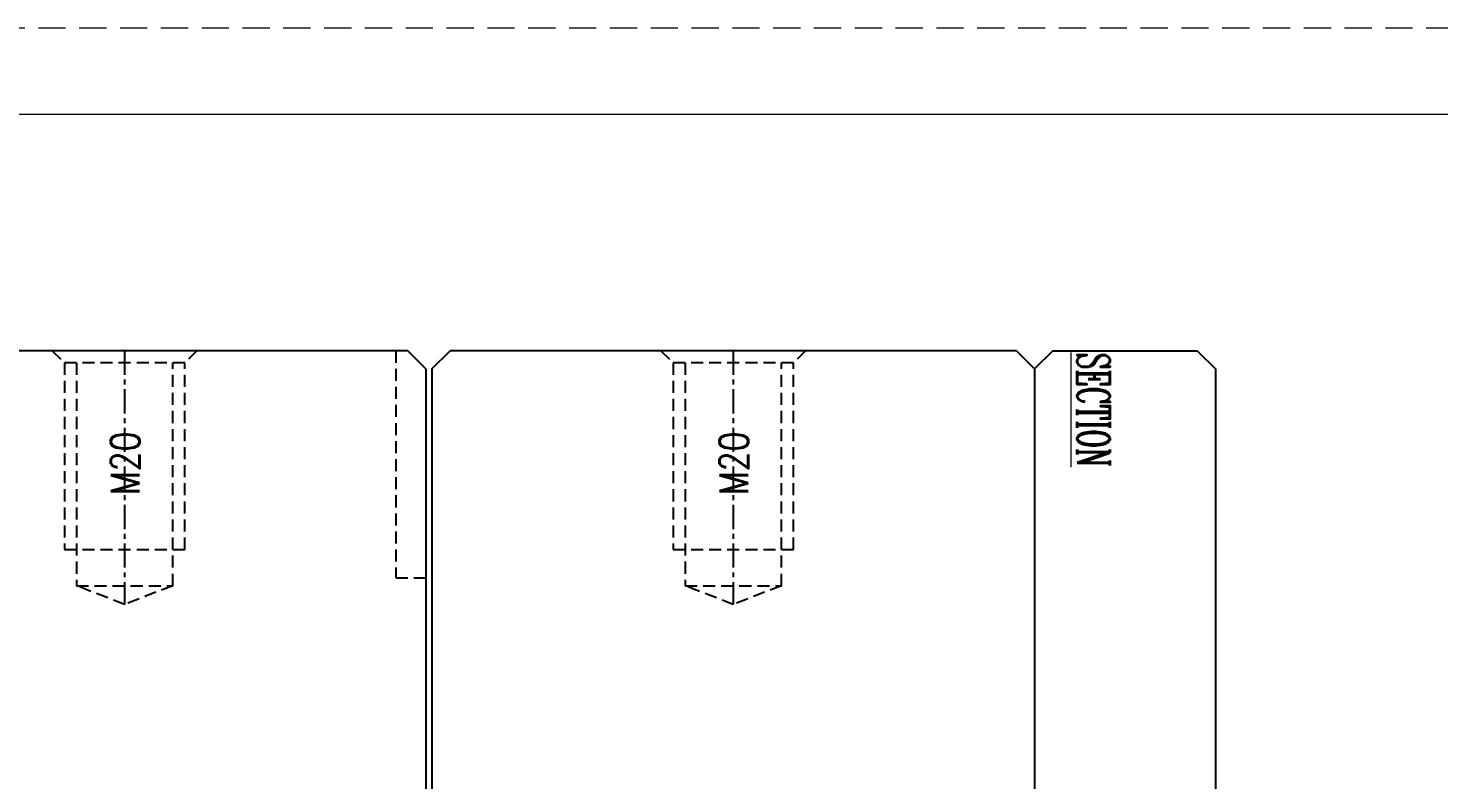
# Model space of a CAD drawing. Header units: millimetres. Extents: x 29875 to 31218, y -21313 to -20364.
# Drawn here: x 30100.7 to 30334.8, y -20488.4 to -20363.7 of the extents above; entities that cross this region are included whole.
import ezdxf

# ---------------------------------------------------------------- set-up
doc = ezdxf.new("R2010")
doc.units = ezdxf.units.MM
doc.header["$LTSCALE"] = 8
for name, pattern in [('CENTER', [2, 1.25, -0.25, 0.25, -0.25]), ('DASHED', [0.75, 0.5, -0.25]), ('HIDDEN', [0.375, 0.25, -0.125])]:
    doc.linetypes.add(name, pattern=pattern)
doc.layers.add('dim', color=3, linetype='Continuous', lineweight=15)
doc.layers.add('MBOM-ASSIS-LAYER', color=71, linetype='Continuous', lineweight=9)
doc.styles.add('ROMANC', font='RomanC.ttf', dxfattribs={"width": 0.8, "height": 7})
doc.styles.get("Standard").update_dxf_attribs({"font": 'txt.shx', "width": 0.8, "bigfont": 'chineset.shx'})

# ---------------------------------------------------------------- blocks, each defined once
blk = doc.blocks.new('20100617.142056')
at = {"layer": 'MBOM-ASSIS-LAYER', "linetype": 'DASHED'}
blk.add_line((0, 841), (-1189, 841), dxfattribs=at)
at = {"layer": 'MBOM-ASSIS-LAYER'}
blk.add_line((-12.7, 828.3), (-1176.3, 828.3), dxfattribs=at)

msp = doc.modelspace()

# ---------------------------------------------------------------- linework, layer by layer
at = {"linetype": 'Continuous'}
for p, q in [((30163.706, -20417.239), (30059.706, -20417.239)), ((30166.706, -20420.239), (30163.706, -20417.239)), ((30167.706, -20420.239), (30170.706, -20417.239)), ((30264.706, -20417.239), (30170.706, -20417.239)), ((30264.706, -20417.239), (30267.706, -20420.239)), ((30270.706, -20417.239), (30267.706, -20420.239)), ((30270.706, -20417.239), (30294.706, -20417.239)), ((30294.706, -20417.239), (30297.706, -20420.239)), ((30166.706, -20420.239), (30166.706, -20512.239)), ((30167.706, -20420.239), (30167.706, -20512.239)), ((30267.706, -20420.239), (30267.706, -20567.239)), ((30297.706, -20420.239), (30297.706, -20567.239))]:
    msp.add_line(p, q, dxfattribs=at)
at = {"color": 8, "linetype": 'HIDDEN'}
for p, q in [((30128.706, -20417.239), (30104.706, -20417.239)), ((30104.706, -20417.239), (30106.706, -20419.239)), ((30128.706, -20417.239), (30126.706, -20419.239)), ((30161.706, -20417.239), (30161.706, -20454.954)), ((30229.706, -20417.239), (30205.706, -20417.239)), ((30205.706, -20417.239), (30207.706, -20419.239)), ((30229.706, -20417.239), (30227.706, -20419.239)), ((30106.706, -20419.239), (30106.706, -20450.239)), ((30126.706, -20419.239), (30106.706, -20419.239)), ((30108.706, -20419.239), (30108.706, -20456.239)), ((30124.706, -20456.239), (30124.706, -20419.239)), ((30126.706, -20450.239), (30126.706, -20419.239)), ((30207.706, -20419.239), (30207.706, -20450.239)), ((30227.706, -20419.239), (30207.706, -20419.239)), ((30209.706, -20419.239), (30209.706, -20456.239)), ((30225.706, -20456.239), (30225.706, -20419.239)), ((30227.706, -20450.239), (30227.706, -20419.239)), ((30106.706, -20450.239), (30126.706, -20450.239)), ((30207.706, -20450.239), (30227.706, -20450.239)), ((30161.706, -20454.954), (30166.706, -20454.954)), ((30108.706, -20456.239), (30124.706, -20456.239)), ((30116.706, -20459.335), (30108.706, -20456.239)), ((30124.706, -20456.239), (30116.706, -20459.335)), ((30209.706, -20456.239), (30225.706, -20456.239)), ((30217.706, -20459.335), (30209.706, -20456.239)), ((30225.706, -20456.239), (30217.706, -20459.335))]:
    msp.add_line(p, q, dxfattribs=at)
at = {"color": 8, "linetype": 'CENTER', "ltscale": 0.4}
for p, q in [((30116.706, -20417.239), (30116.706, -20459.335)), ((30217.706, -20417.239), (30217.706, -20459.335))]:
    msp.add_line(p, q, dxfattribs=at)

# ---------------------------------------------------------------- block references
at = {"layer": 'MBOM-ASSIS-LAYER', "xscale": 1.128931574008096, "yscale": 1.128931574008096, "zscale": 1.128931574008096}
msp.add_blockref('20100617.142056', (31217.782, -21313.157), dxfattribs=at)

# ---------------------------------------------------------------- texts
at = {"color": 8, "linetype": 'Continuous', "char_height": 4.8, "width": 14.1924, "attachment_point": 7, "rotation": 90}
for insert in [(30119.194, -20441.191), (30220.194, -20441.191)]:
    msp.add_mtext('M20', dxfattribs=dict(at, insert=insert))
at = {"layer": 'dim', "style": 'ROMANC', "width": 0.6}
msp.add_text('%%uSECTION', height=5.4, rotation=270, dxfattribs=at).set_placement((30274.793, -20417.536))

doc.saveas('drawing.dxf')
